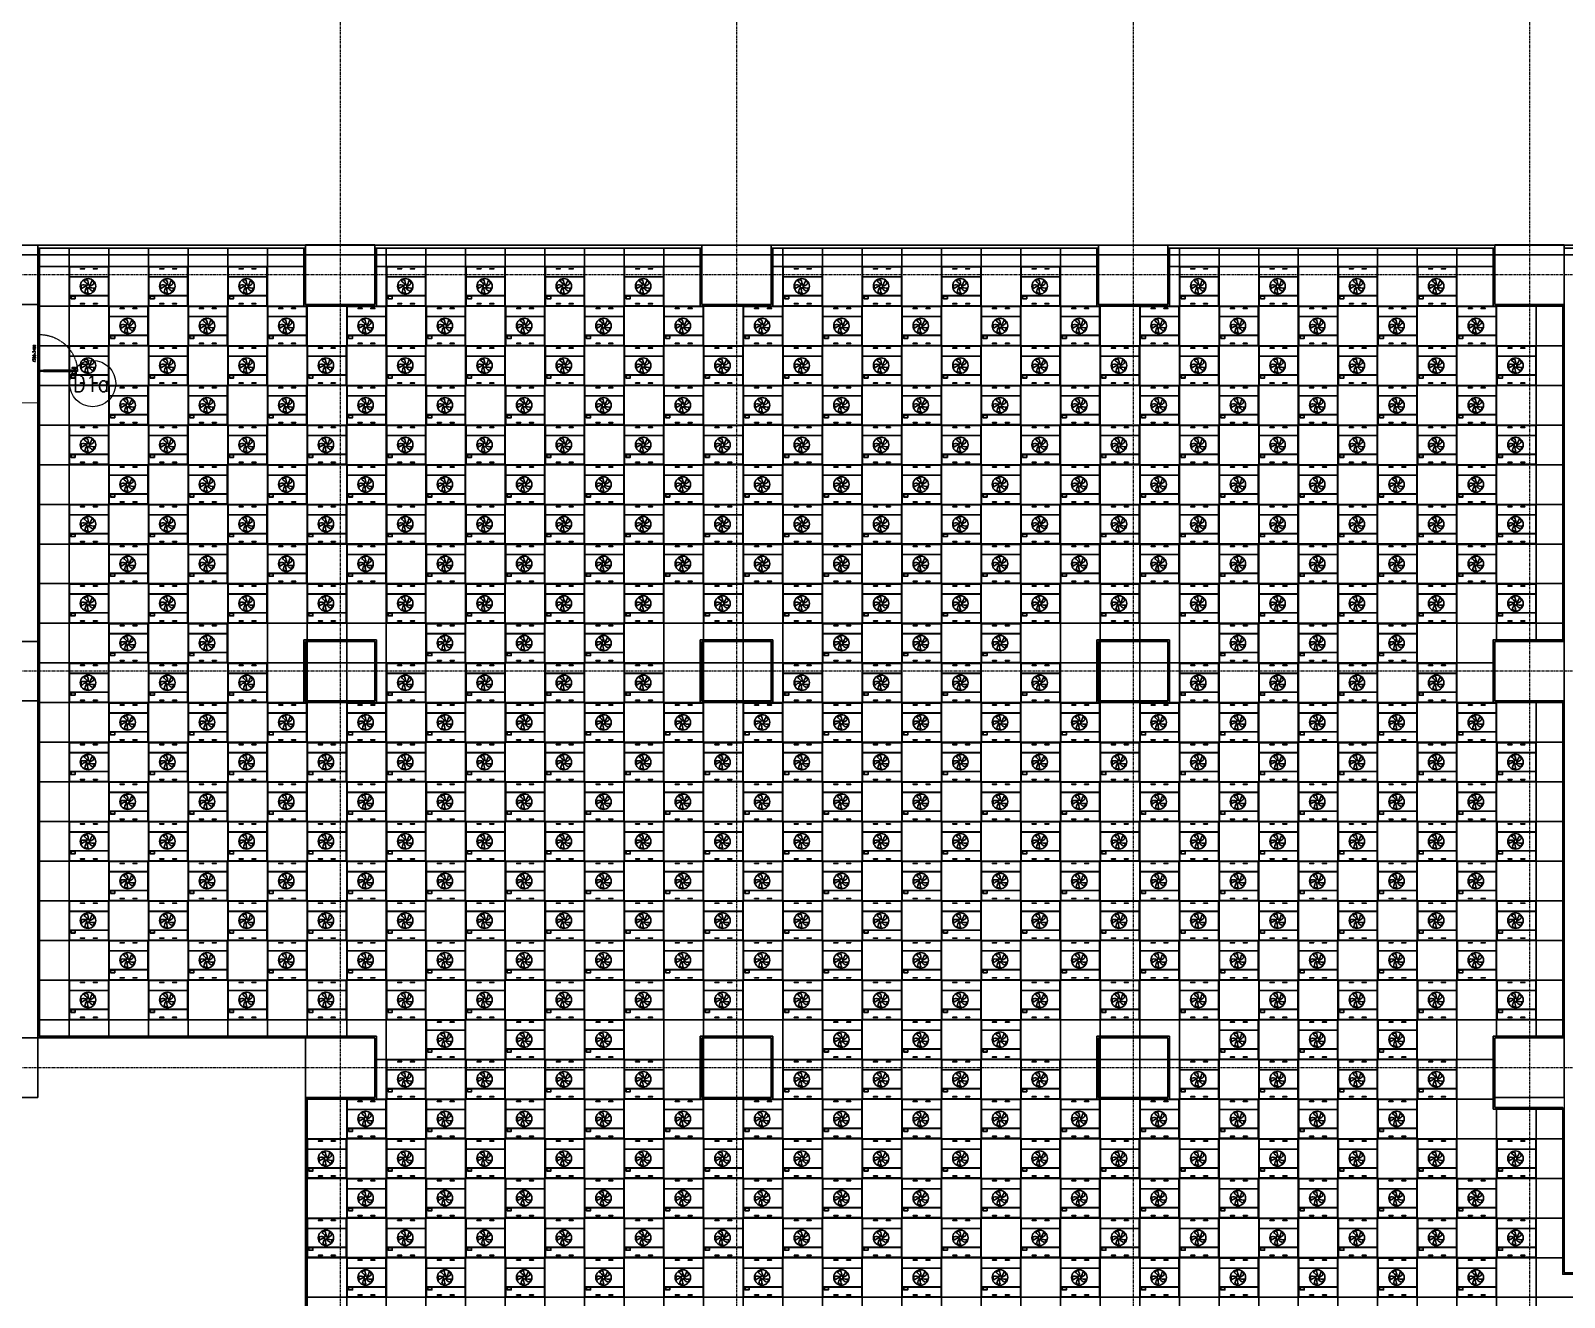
# Model space of a CAD drawing. Extents: x -15449 to 597104, y -1239737 to 53667.
# Drawn here: x 229965 to 276378, y -236752 to -198415 of the extents above; entities that cross this region are included whole.
import ezdxf
from ezdxf.enums import TextEntityAlignment as Align

# ---------------------------------------------------------------- set-up
doc = ezdxf.new("R2010")
doc.units = 0
doc.header["$LTSCALE"] = 8
doc.linetypes.add('188K-SM-03-F10-ARCH-PA-Y2257103$0$AP5A-SM-03-F20-ARCH-PA-Y2230801+Y2230803$0$ALL-PA-TXT-Y2221201$0$DASHED', pattern=[19.05, 12.7, -6.35])
doc.linetypes.add('IDA - Grid Line', pattern=[3500, 2000, -500, 500, -500])
doc.layers.get('0').update_dxf_attribs({"color": 1, "linetype": 'CONTINUOUS'})
for name, color, linetype in [('000_CTCI_CSA', 7, 'CONTINUOUS'), ('1', 1, 'CONTINUOUS'), ('AC-DD', 3, 'CONTINUOUS'), ('Ceiling FL+5000', 150, 'CONTINUOUS')]:
    doc.layers.add(name, color=color, linetype=linetype)
doc.layers.add('A-_ANOTGRID_E', color=7, linetype='CONTINUOUS', lineweight=9)
doc.layers.add('Block - Cargo Lift_dwg', color=7, linetype='CONTINUOUS', lineweight=9, true_color=0x767676)
doc.styles.add('188K-SM-03-F10-ARCH-PA-Y2257103$0$AP5A-SM-03-F20-ARCH-PA-Y2230801+Y2230803$0$ALL-PA-TXT-Y2221201$0$Standard', font='txt.shx', dxfattribs={"bigfont": 'chineset.shx'})
doc.styles.add('188K-SM-03-F10-ARCH-PA-Y2257103$0$Standard', font='txt.shx', dxfattribs={"bigfont": 'chineset.shx'})

# ---------------------------------------------------------------- blocks, each defined once
blk = doc.blocks.new('column grid')
at = {"color": 252, "elevation": 0}
for points in [[(-70654.4, -10339.2), (-68554.4, -10339.2), (-68554.4, -12139.2), (-70654.4, -12139.2)], [(-60454.4, -10338.8), (-58354.4, -10338.8), (-58354.4, -12138.8), (-60454.4, -12138.8)], [(-48454.4, -10339.3), (-46354.4, -10339.3), (-46354.4, -12139.3), (-48454.4, -12139.3)], [(-36454.4, -10339.4), (-34354.4, -10339.4), (-34354.4, -12139.4), (-36454.4, -12139.4)], [(-24454.4, -10338.8), (-22354.4, -10338.8), (-22354.4, -12138.8), (-24454.4, -12138.8)], [(-70654.4, -22339.2), (-68554.4, -22339.2), (-68554.4, -24139.2), (-70654.4, -24139.2)], [(-60454.4, -22338.8), (-58354.4, -22338.8), (-58354.4, -24138.8), (-60454.4, -24138.8)], [(-48454.4, -22339.3), (-46354.4, -22339.3), (-46354.4, -24139.3), (-48454.4, -24139.3)], [(-36454.4, -22339.4), (-34354.4, -22339.4), (-34354.4, -24139.4), (-36454.4, -24139.4)], [(-24454.4, -22338.8), (-22354.4, -22338.8), (-22354.4, -24138.8), (-24454.4, -24138.8)], [(-70654.4, -34339.2), (-68554.4, -34339.2), (-68554.4, -36139.2), (-70654.4, -36139.2)], [(-60454.4, -34338.8), (-58354.4, -34338.8), (-58354.4, -36138.8), (-60454.4, -36138.8)], [(-48454.4, -34339.3), (-46354.4, -34339.3), (-46354.4, -36139.3), (-48454.4, -36139.3)], [(-36454.4, -34339.4), (-34354.4, -34339.4), (-34354.4, -36139.4), (-36454.4, -36139.4)], [(-24454.4, -34338.8), (-22354.4, -34338.8), (-22354.4, -36138.8), (-24454.4, -36138.8)]]:
    blk.add_lwpolyline(points, close=True, dxfattribs=at)
at = {"layer": 'A-_ANOTGRID_E', "color": 8, "linetype": 'IDA - Grid Line', "ltscale": 0.005, "true_color": 0x808080}
for p, q in [((-59404.4, 9427, 0), (-59404.4, -120414.2, 0)), ((-47404.4, 9427, 0), (-47404.4, -120414.2, 0)), ((-35404.4, 9427, 0), (-35404.4, -120414.2, 0)), ((-23404.4, 9427, 0), (-23404.4, -120414.2, 0)), ((29680.4, -11238.8, 0), (-104784.6, -11238.8, 0)), ((29680.4, -23238.8, 0), (-104784.6, -23238.8, 0)), ((29680.4, -35238.8, 0), (-104784.6, -35238.8, 0))]:
    blk.add_line(p, q, dxfattribs=at)
blk = doc.blocks.new('CTCI_Building Footprint and Grid')
at = {"layer": '000_CTCI_CSA', "color": 8}
for p, q in [((1907397, -876372, 0), (1977296, -876373, 0)), ((1907697, -876672, 0), (1976996, -876673, 0))]:
    blk.add_line(p, q, dxfattribs=at)
at = {"color": 252}
blk.add_blockref('column grid', (1987651, -866033, 0), dxfattribs=at)
blk = doc.blocks.new('188K-SM-03-F10-ARCH-PA-Y2257103$0$AP5A-SM-03-F20-ARCH-PA-Y2230801+Y2230803$0$把手GMT水平鎖')
blk.add_lwpolyline([(24, 8), (-24, 8), (-24, 0), (24, 0)], close=True)
blk.add_lwpolyline([(-11, 0), (-11, -40), (-10, -54, 0.327495), (-4, -62, 0.089847), (104, -64, 1.144881), (99, -45, -0.137079), (16, -45, -0.349357), (11, -40), (11, 0)], format="xyb")
blk = doc.blocks.new('188K-SM-03-F10-ARCH-PA-Y2257103$0$單開庫板門-1200x2400(水平把手)')
at = {"ltscale": 0.1}
for p, q in [((26008.6, -11403.6), (26004.5, -11403.6)), ((26004.5, -11403.6), (26004.5, -11414.1)), ((26004.5, -11414.1), (26004.5, -11415.3)), ((26004.5, -11414.1), (26008.6, -11414.1)), ((26004.5, -11415.4), (26004.6, -11415.5)), ((26008.6, -11414), (26004.6, -11414)), ((26004.6, -11414.3), (26004.6, -11414.2)), ((26004.6, -11415.3), (26004.6, -11414.5)), ((26004.7, -11414.1), (26006.5, -11414.1)), ((26005.1, -11414.4), (26004.7, -11414.4)), ((26004.7, -11414.5), (26005.1, -11414.5)), ((26004.7, -11414.5), (26004.7, -11506)), ((26004.7, -11506), (26004.7, -11414.5)), ((26004.7, -11414.5), (26004.7, -11414.5)), ((26004.7, -11415.4), (26004.7, -11415.3)), ((26005.2, -11414.4), (26005.2, -11414.4)), ((26006.5, -11414.1), (26006.6, -11414.1)), ((26006.6, -11414.1), (26006.6, -11414.1)), ((26006.6, -11414.1), (26008.4, -11414.1)), ((26008.4, -11414.4), (26008, -11414.4)), ((26008, -11414.4), (26008, -11414.4)), ((26008, -11414.5), (26008.4, -11414.5)), ((26008.4, -11506), (26008.4, -11414.5)), ((26008.4, -11414.5), (26008.4, -11414.5)), ((26008.4, -11414.5), (26008.4, -11506)), ((26008.4, -11415.3), (26008.4, -11415.4)), ((26008.5, -11414.2), (26008.5, -11414.3)), ((26008.5, -11414.5), (26008.5, -11415.3)), ((26008.5, -11415.5), (26008.6, -11415.4)), ((26008.6, -11414.1), (26008.6, -11403.6)), ((26008.6, -11415.3), (26008.6, -11414.1)), ((26008.6, -11506.4), (26004.5, -11506.4)), ((26004.5, -11506.4), (26004.5, -11518)), ((26004.7, -11506), (26004.7, -11506)), ((26008.4, -11506), (26008.4, -11506)), ((26008.6, -11518), (26008.6, -11506.4)), ((25999.5, -11519.7), (25999.5, -11523.2)), ((26002.5, -11519.1), (26000, -11519.1)), ((26000, -11523.7), (26002.4, -11523.7)), ((26002.4, -11523.7), (26004.1, -11522.6)), ((26002.9, -11518.5), (26002.6, -11518.5)), ((26002.6, -11518.5), (26002.6, -11521)), ((26002.6, -11521.9), (26002.6, -11519.3)), ((26002.6, -11521), (26002.9, -11521)), ((26003.4, -11521.9), (26002.6, -11521.9)), ((26002.9, -11521), (26002.9, -11518.5)), ((26003.3, -11522.2), (26003.3, -11522)), ((26003.3, -11522), (26003.4, -11522)), ((26004, -11522.2), (26003.3, -11522.2)), ((26008.3, -11517.5), (26003.6, -11517.5)), ((26003.6, -11517.5), (26003.6, -11517.7)), ((26003.6, -11517.7), (26008.3, -11517.7)), ((26004.1, -11521.9), (26003.9, -11521.9)), ((26003.9, -11522), (26004, -11522)), ((26004, -11522), (26004, -11522.2)), ((26004.2, -11522.4), (26004.2, -11521.9)), ((26004.5, -11518), (26008.6, -11518)), ((26008.3, -11517.7), (26008.3, -11517.5)), ((26114.8, -11521.9), (26115.1, -11521.9)), ((26114.8, -11522.4), (26114.8, -11521.9)), ((26114.9, -11522), (26114.9, -11522.2)), ((26115.1, -11522), (26114.9, -11522)), ((26114.9, -11522.2), (26115.7, -11522.2)), ((26116.6, -11523.7), (26114.9, -11522.6)), ((26115.5, -11521.9), (26116.3, -11521.9)), ((26115.7, -11522), (26115.5, -11522)), ((26115.7, -11522.2), (26115.7, -11522)), ((26116.3, -11521.9), (26116.3, -11519.3)), ((26116.5, -11519.1), (26119, -11519.1)), ((26119, -11523.7), (26116.6, -11523.7)), ((26119.5, -11519.7), (26119.5, -11523.2))]:
    blk.add_line(p, q, dxfattribs=at)
blk.add_lwpolyline([(26006.6, -11506.4), (26006.5, -11506.3), (26004.7, -11506.3, -0.414214), (26004.6, -11506.3), (26004.6, -11506.1, -0.414214), (26004.7, -11506.1), (26005.1, -11506.1, 0.414214), (26005.2, -11506.1), (26005.2, -11506, 0.414214), (26005.1, -11506), (26004.7, -11506, -0.414214), (26004.6, -11506), (26004.6, -11505.2, -0.414214), (26004.7, -11505.2), (26004.7, -11505.2, 0.414214), (26004.7, -11505.2), (26004.7, -11505, 0.72636), (26004.6, -11505), (26004.5, -11505.1, 0.158507), (26004.5, -11505.2), (26004.5, -11506.4, 0.414214), (26004.6, -11506.5), (26008.6, -11506.5, 0.414214), (26008.6, -11506.4), (26008.6, -11505.2, 0.158507), (26008.6, -11505.1), (26008.5, -11505, 0.72636), (26008.4, -11505), (26008.4, -11505.2, 0.414214), (26008.5, -11505.2, -0.414214), (26008.5, -11505.2), (26008.5, -11506, -0.414214), (26008.4, -11506), (26008, -11506, 0.414214), (26008, -11506), (26008, -11506.1, 0.414214), (26008, -11506.1), (26008.4, -11506.1, -0.414214), (26008.5, -11506.1), (26008.5, -11506.3, -0.414214), (26008.4, -11506.3), (26006.6, -11506.3)], format="xyb", close=True, dxfattribs=at)
for points in [[(25999.5, -11518.9), (25999.5, -11523.9)], [(26119.5, -11518.9), (26119.5, -11523.9)]]:
    blk.add_lwpolyline(points)
for centre, radius, start, end in [((26004.6, -11414.1), 0.0313, 90, 180), ((26004.6, -11415.3), 0.0313, 180, 216.0274), ((26004.7, -11414.2), 0.0313, 90, 180), ((26004.7, -11414.3), 0.0313, 180, 270), ((26004.7, -11414.5), 0.0313, 90, 180), ((26004.7, -11415.3), 0.0209, 180, 270), ((26004.7, -11415.4), 0.0313, 216.0274, 360), ((26004.7, -11415.3), 0.0209, 360, 90), ((26005.1, -11414.4), 0.0313, 270, 0), ((26005.1, -11414.4), 0.0313, 0, 90), ((26008, -11414.4), 0.0313, 90, 180), ((26008, -11414.4), 0.0313, 180, 270), ((26008.4, -11414.2), 0.0313, 360, 90), ((26008.4, -11414.3), 0.0313, 270, 0), ((26008.4, -11414.5), 0.0313, 0, 90), ((26008.5, -11415.3), 0.0209, 90, 180), ((26008.5, -11415.4), 0.0313, 180, 323.9726), ((26008.5, -11415.3), 0.0209, 270, 360), ((26008.6, -11414.1), 0.0313, 360, 90), ((26008.6, -11415.3), 0.0313, 323.9726, 360)]:
    blk.add_arc(centre, radius, start, end, dxfattribs=at)
at = {"linetype": '188K-SM-03-F10-ARCH-PA-Y2257103$0$AP5A-SM-03-F20-ARCH-PA-Y2230801+Y2230803$0$ALL-PA-TXT-Y2221201$0$DASHED', "ltscale": 0.01}
blk.add_arc((26001.1, -11518.7), 115.3, 359.8531, 85.8135, dxfattribs=at)
at = {"ltscale": 0.1}
for centre, major_axis, start_param, end_param in [((26000, -11519.7), (0.369, -0.369), 2.356194, 3.926991), ((26000, -11523.2), (-0.369, -0.369), 5.497787, 7.068583), ((26002.5, -11519.3), (0.111, -0.111), 7.068583, 8.63938), ((26003.4, -11521.9), (-0.0369, -0.0369), 0.785398, 3.926991), ((26003.9, -11521.9), (-0.0369, -0.0369), 3.926991, 7.068583), ((26004.1, -11521.9), (0.0369, -0.0369), 7.068583, 8.63938), ((26003.9, -11522.4), (0.221, -0.221), 6.162283, 7.068583), ((26114.8, -11521.9), (-0.0369, -0.0369), -2.356194, -0.785398), ((26115.1, -11522.4), (-0.221, -0.221), -0.785398, 0.120903), ((26115.1, -11521.9), (0.0369, -0.0369), -0.785398, 2.356194), ((26115.5, -11521.9), (0.0369, -0.0369), 2.356194, 5.497787), ((26116.5, -11519.3), (-0.111, -0.111), -2.356194, -0.785398), ((26119, -11519.7), (-0.369, -0.369), 2.356194, 3.926991), ((26119, -11523.2), (0.369, -0.369), -0.785398, 0.785398)]:
    blk.add_ellipse(centre, major_axis=major_axis, ratio=1, start_param=start_param, end_param=end_param, dxfattribs=at)
at = {"ltscale": 0.1, "extrusion": (0, 0, -1)}
blk.add_ellipse((26003.1, -11517.9), major_axis=(-0.516, 0.516), ratio=1, start_param=5.497787, end_param=11.780972, dxfattribs=at)
at = {"ltscale": 5}
for p, xscale, yscale, zscale, rotation in [((26003.6, -11408.9), 0.1058823529319317, 0.1058823529319317, 0.1058823529319317, 270), ((26009.5, -11408.9), -0.1058823529319317, 0.1058823529396357, 0.1058823529411765, 90)]:
    blk.add_blockref('188K-SM-03-F10-ARCH-PA-Y2257103$0$AP5A-SM-03-F20-ARCH-PA-Y2230801+Y2230803$0$把手GMT水平鎖', p, dxfattribs=dict(at, xscale=xscale, yscale=yscale, zscale=zscale, rotation=rotation))
at = {"color": 8, "ltscale": 0.1, "style": '188K-SM-03-F10-ARCH-PA-Y2257103$0$AP5A-SM-03-F20-ARCH-PA-Y2230801+Y2230803$0$ALL-PA-TXT-Y2221201$0$Standard', "width": 0.85}
blk.add_text('1200*2400', height=8, dxfattribs=at).set_placement((26058.4, -11534.4), align=Align.MIDDLE_CENTER)
blk = doc.blocks.new('FFU-2000')
at = {"layer": 'AC-DD', "color": 6}
for p, q in [((0, 1175), (562, 1175)), ((0, 0), (0, 1175)), ((454, 1121), (333, 1121)), ((454, 1113), (333, 1113)), ((721, 1121), (842, 1121)), ((721, 1113), (842, 1113)), ((1175, 875), (0, 875)), ((1175, 870), (0, 870)), ((0, 305), (1175, 305)), ((0, 300), (1175, 300)), ((562, 0), (0, 0)), ((454, 62), (333, 62)), ((454, 54), (333, 54)), ((721, 62), (842, 62)), ((721, 54), (842, 54))]:
    blk.add_line(p, q, dxfattribs=at)
for points in [[(-12, 1188), (1188, 1188), (1188, -12), (-12, -12)], [(0, 0), (1175, 0), (1175, 1175), (0, 1175)], [(167, 288), (45, 288), (45, 210), (167, 210)]]:
    blk.add_lwpolyline(points, close=True, dxfattribs=at)
for centre, radius in [((560, 588), 233), ((560, 588), 49.2), ((75, 214), 2.87), ((105, 214), 2.87), ((135, 214), 2.87)]:
    blk.add_circle(centre, radius, dxfattribs=at)
for centre, radius, start, end in [((333, 1117), 3.92, 90, 270), ((454, 1117), 3.92, 270, 90), ((721, 1117), 3.92, 90, 270), ((842, 1117), 3.92, 270, 90), ((467, 573), 115, 154.0706, 209.7056), ((418, 313), 315, 71.6702, 99.9682), ((607, 230), 373, 104.9499, 129.9361), ((518, 671), 115, 82.0706, 137.7056), ((234, 432), 373, 32.9499, 57.9361), ((777, 368), 315, 143.6702, 171.9682), ((255, 637), 315, 359.6702, 27.9682), ((915, 522), 373, 176.9499, 201.9361), ((836, 726), 315, 215.6702, 243.9682), ((732, 905), 373, 248.9499, 273.9361), ((311, 849), 373, 320.9499, 345.9361), ((513, 892), 315, 287.6702, 315.9682), ((626, 653), 115, 10.0706, 65.7056), ((643, 545), 115, 298.0706, 353.7056), ((333, 58), 3.92, 90, 270), ((454, 58), 3.92, 270, 90), ((545, 495), 115, 226.0706, 281.7056), ((721, 58), 3.92, 90, 270), ((842, 58), 3.92, 270, 90)]:
    blk.add_arc(centre, radius, start, end, dxfattribs=at)

msp = doc.modelspace()

# ---------------------------------------------------------------- linework, layer by layer
at = {"layer": '1', "color": 8, "true_color": 0x808080}
for p, q in [((231128.3145, -205002.1718, 0), (231128.3145, -228902.1709, 0)), ((232328.3145, -205002.1718, 0), (232328.3145, -228902.1709, 0)), ((233528.3145, -205002.1718, 0), (233528.3145, -228902.1709, 0)), ((234728.3145, -205002.1718, 0), (234728.3145, -228902.1709, 0)), ((235928.3145, -205002.1718, 0), (235928.3145, -228902.1709, 0)), ((237128.3145, -205002.1718, 0), (237128.3145, -228902.1709, 0)), ((240728.3145, -205002.5644, 0), (240728.3145, -252852.1709, 0)), ((241928.3145, -205002.5644, 0), (241928.3145, -252852.1709, 0)), ((243128.3145, -205002.5644, 0), (243128.3145, -252852.1709, 0)), ((244328.3145, -205002.5644, 0), (244328.3145, -252852.1709, 0)), ((245528.3145, -205002.5644, 0), (245528.3145, -252852.1709, 0)), ((246728.3145, -205002.5644, 0), (246728.3145, -252852.1709, 0)), ((247928.3145, -205002.5644, 0), (247928.3145, -252852.1709, 0)), ((249128.3145, -205002.5644, 0), (249128.3145, -252852.1709, 0)), ((252728.3145, -205002.5644, 0), (252728.3145, -286302.7469, 0)), ((253928.3145, -205002.5644, 0), (253928.3145, -286302.7469, 0)), ((255128.3145, -205002.5644, 0), (255128.3145, -286302.7469, 0)), ((256328.3145, -205002.5644, 0), (256328.3145, -286302.7469, 0)), ((257528.3145, -205002.5644, 0), (257528.3145, -286302.7469, 0)), ((258728.3145, -205002.5644, 0), (258728.3145, -290902.955, 0)), ((259928.3145, -205002.5644, 0), (259928.3145, -290902.955, 0)), ((261128.3145, -205002.5644, 0), (261128.3145, -290902.955, 0)), ((264728.3145, -205002.5644, 0), (264728.3145, -298402.1705, 0)), ((265928.3145, -205002.5644, 0), (265928.3145, -298402.1705, 0)), ((267128.3145, -205002.5644, 0), (267128.3145, -298402.1705, 0)), ((268328.3145, -205002.5644, 0), (268328.3145, -298402.1705, 0)), ((269528.3145, -205002.5644, 0), (269528.3145, -298402.1705, 0)), ((270728.3145, -205002.5644, 0), (270728.3145, -298402.1705, 0)), ((271928.3145, -205002.5644, 0), (271928.3145, -298402.1705, 0)), ((273128.3145, -205002.5644, 0), (273128.3145, -298402.1705, 0)), ((230178.3145, -205552.1709, 0), (238228.3145, -205552.1709, 0)), ((240428.3145, -205552.1709, 0), (250278.3145, -205552.1709, 0)), ((264428.3145, -205552.1709, 0), (274228.3145, -205552.1709, 0)), ((230178.3145, -206752.1709, 0), (276328.3145, -206752.1709, 0)), ((238328.3145, -206752.1709, 0), (238328.3145, -228902.1709, 0)), ((239528.3145, -206752.1709, 0), (239528.3145, -228902.1709, 0)), ((250328.3145, -206702.7469, 0), (250328.3145, -252852.1709, 0)), ((251528.3145, -206702.7469, 0), (251528.3145, -252852.1709, 0)), ((262328.3145, -206752.1709, 0), (262328.3145, -288852.8143, 0)), ((263528.3145, -206752.1709, 0), (263528.3145, -288852.8143, 0)), ((274328.3145, -206752.1709, 0), (274328.3145, -216852.1709, 0)), ((275528.3145, -206752.1709, 0), (275528.3145, -216852.1709, 0)), ((230178.3145, -207952.1709, 0), (276328.3145, -207952.1709, 0)), ((230178.3145, -209152.1709, 0), (276328.3145, -209152.1709, 0)), ((230178.3145, -210352.1709, 0), (276328.3145, -210352.1709, 0)), ((230178.3145, -211552.1709, 0), (276328.3145, -211552.1709, 0)), ((230178.3145, -212752.1709, 0), (276328.3145, -212752.1709, 0)), ((230178.3145, -213952.1709, 0), (276328.3145, -213952.1709, 0)), ((230178.3145, -215152.1709, 0), (276328.3145, -215152.1709, 0)), ((230178.3145, -216352.1709, 0), (276328.3145, -216352.1709, 0)), ((230178.3145, -217552.1709, 0), (274228.3145, -217552.1709, 0)), ((230178.3145, -218752.1709, 0), (276328.3145, -218752.1709, 0)), ((274328.3145, -218752.1709, 0), (274328.3145, -228852.1709, 0)), ((275528.3145, -218752.1709, 0), (275528.3145, -228852.1709, 0)), ((230178.3145, -219952.1709, 0), (276328.3145, -219952.1709, 0)), ((230178.3145, -221152.1709, 0), (276328.3145, -221152.1709, 0)), ((230178.3145, -222352.1709, 0), (276328.3145, -222352.1709, 0)), ((230178.3145, -223552.1709, 0), (276328.3145, -223552.1709, 0)), ((230178.3145, -224752.1709, 0), (276328.3145, -224752.1709, 0)), ((230178.3145, -225952.1709, 0), (276328.3145, -225952.1709, 0)), ((230178.3145, -227152.1709, 0), (276328.3145, -227152.1709, 0)), ((230178.3145, -228352.1709, 0), (276328.3145, -228352.1709, 0)), ((240378.3145, -229552.1709, 0), (274228.3145, -229552.1709, 0)), ((238278.3145, -230752.1709, 0), (274228.3145, -230752.1709, 0)), ((239528.3145, -230702.1709, 0), (239528.3145, -240852.1709, 0)), ((274328.3145, -231052.1709, 0), (274328.3145, -297002.7469, 0)), ((275528.3145, -231052.1709, 0), (275528.3145, -297002.7469, 0)), ((238278.3145, -231952.1709, 0), (276328.3145, -231952.1709, 0)), ((238278.3145, -233152.1709, 0), (276328.3145, -233152.1709, 0)), ((238278.3145, -234352.1709, 0), (276328.3145, -234352.1709, 0)), ((238278.3145, -235552.1709, 0), (276328.3145, -235552.1709, 0)), ((238278.3145, -236752.1709, 0), (286227.9329, -236752.1709, 0))]:
    msp.add_line(p, q, dxfattribs=at)
at = {"layer": '1', "color": 2}
msp.add_line((252378.3145, -205552.1709, 0), (262228.3145, -205552.1709, 0), dxfattribs=at)
at = {"layer": 'Block - Cargo Lift_dwg', "lineweight": -3}
for p, q in [((238277.8676, -204902.5644, 0), (230177.8676, -204902.5644, 0)), ((238277.8676, -205002.5644, 0), (230177.8676, -205002.5644, 0)), ((230178.3145, -205002.1718, 0), (230178.3145, -228902.1709, 0)), ((230178.3145, -205002.1718, 0), (230178.3145, -228902.1709, 0)), ((230228.3145, -205002.1718, 0), (230228.3145, -228852.1709, 0)), ((230228.3145, -205002.1718, 0), (230228.3145, -228852.1709, 0)), ((238228.3145, -206752.1709, 0), (238228.3145, -205002.1718, 0)), ((238278.3145, -206702.1709, 0), (238278.3145, -205002.1718, 0)), ((250277.8676, -204902.5644, 0), (240377.8676, -204902.5644, 0)), ((250277.8676, -205002.5644, 0), (240377.8676, -205002.5644, 0)), ((240378.3145, -205002.1718, 0), (240378.3145, -206702.1709, 0)), ((240428.3145, -205002.1718, 0), (240428.3145, -206752.1709, 0)), ((250228.3145, -206752.7469, 0), (250228.3145, -205002.1718, 0)), ((250278.3145, -206702.7469, 0), (250278.3145, -205002.1718, 0)), ((262277.8676, -204902.5644, 0), (252377.8676, -204902.5644, 0)), ((262277.8676, -205002.5644, 0), (252377.8676, -205002.5644, 0)), ((252378.3145, -205002.1718, 0), (252378.3145, -206702.7469, 0)), ((252428.3145, -205002.1718, 0), (252428.3145, -206752.7469, 0)), ((262228.3145, -206752.8143, 0), (262228.3145, -205002.1718, 0)), ((262278.3145, -206702.8143, 0), (262278.3145, -205002.1718, 0)), ((274277.8676, -204902.5644, 0), (264377.8676, -204902.5644, 0)), ((274277.8676, -205002.5644, 0), (264377.8676, -205002.5644, 0)), ((264378.3145, -205002.1718, 0), (264378.3145, -206702.8143, 0)), ((264428.3145, -205002.1718, 0), (264428.3145, -206752.8143, 0)), ((274228.3145, -206752.1709, 0), (274228.3145, -205002.1718, 0)), ((274278.3145, -206702.1709, 0), (274278.3145, -205002.1718, 0)), ((286277.8676, -204902.5644, 0), (276377.8676, -204902.5644, 0)), ((286277.8676, -205002.5644, 0), (276377.8676, -205002.5644, 0)), ((240428.3145, -206752.1709, 0), (238228.3145, -206752.1709, 0)), ((240378.3145, -206702.1709, 0), (238278.3145, -206702.1709, 0)), ((252428.3145, -206752.7469, 0), (250228.3145, -206752.7469, 0)), ((252378.3145, -206702.7469, 0), (250278.3145, -206702.7469, 0)), ((264428.3145, -206752.8143, 0), (262228.3145, -206752.8143, 0)), ((264378.3145, -206702.8143, 0), (262278.3145, -206702.8143, 0)), ((276378.3145, -206752.1709, 0), (274228.3145, -206752.1709, 0)), ((276378.3145, -206702.1709, 0), (274278.3145, -206702.1709, 0)), ((276328.3145, -206702.1709, 0), (276328.3145, -216852.1709, 0)), ((276378.3145, -206702.1709, 0), (276378.3145, -216852.1709, 0)), ((240428.3145, -216851.5948, 0), (238228.3145, -216851.5948, 0)), ((238228.3145, -216851.5948, 0), (238228.3145, -218752.1709, 0)), ((240378.3145, -216901.5948, 0), (238278.3145, -216901.5948, 0)), ((238278.3145, -216901.5948, 0), (238278.3145, -218702.1709, 0)), ((240378.3145, -218702.1709, 0), (240378.3145, -216901.5948, 0)), ((240428.3145, -218752.1709, 0), (240428.3145, -216851.5948, 0)), ((252428.3145, -216852.1709, 0), (250228.3145, -216852.1709, 0)), ((250228.3145, -216852.1709, 0), (250228.3145, -218752.7469, 0)), ((252378.3145, -216902.1709, 0), (250278.3145, -216902.1709, 0)), ((250278.3145, -216902.1709, 0), (250278.3145, -218702.7469, 0)), ((252378.3145, -218702.7469, 0), (252378.3145, -216902.1709, 0)), ((252428.3145, -218752.7469, 0), (252428.3145, -216852.1709, 0)), ((264428.3145, -216852.1709, 0), (262228.3145, -216852.1709, 0)), ((262228.3145, -216852.1709, 0), (262228.3145, -218752.8143, 0)), ((264378.3145, -216902.1709, 0), (262278.3145, -216902.1709, 0)), ((262278.3145, -216902.1709, 0), (262278.3145, -218702.8143, 0)), ((264378.3145, -218702.8143, 0), (264378.3145, -216902.1709, 0)), ((264428.3145, -218752.8143, 0), (264428.3145, -216852.1709, 0)), ((276378.3145, -216852.1709, 0), (274228.3145, -216852.1709, 0)), ((274228.3145, -216852.1709, 0), (274228.3145, -218752.1709, 0)), ((276378.3145, -216902.1709, 0), (274278.3145, -216902.1709, 0)), ((274278.3145, -216902.1709, 0), (274278.3145, -218702.1709, 0)), ((238228.3145, -218752.1709, 0), (240428.3145, -218752.1709, 0)), ((238278.3145, -218702.1709, 0), (240378.3145, -218702.1709, 0)), ((250228.3145, -218752.7469, 0), (252428.3145, -218752.7469, 0)), ((250278.3145, -218702.7469, 0), (252378.3145, -218702.7469, 0)), ((262228.3145, -218752.8143, 0), (264428.3145, -218752.8143, 0)), ((262278.3145, -218702.8143, 0), (264378.3145, -218702.8143, 0)), ((274228.3145, -218752.1709, 0), (276378.3145, -218752.1709, 0)), ((274278.3145, -218702.1709, 0), (276378.3145, -218702.1709, 0)), ((276328.3145, -218752.1709, 0), (276328.3145, -228902.1709, 0)), ((276378.3145, -218752.1709, 0), (276378.3145, -228902.1709, 0)), ((230178.3145, -228902.1709, 0), (240378.3145, -228902.1709, 0)), ((230178.3145, -228902.1709, 0), (240378.3145, -228902.1709, 0)), ((230228.3145, -228852.1709, 0), (240428.3145, -228852.1709, 0)), ((230228.3145, -228852.1709, 0), (240428.3145, -228852.1709, 0)), ((240378.3145, -228902.1709, 0), (240378.3145, -230702.1709, 0)), ((240378.3145, -228902.1709, 0), (240378.3145, -230702.1709, 0)), ((240428.3145, -228852.1709, 0), (240428.3145, -230752.1709, 0)), ((240428.3145, -228852.1709, 0), (240428.3145, -230752.1709, 0)), ((252428.3145, -228852.1709, 0), (250228.3145, -228852.1709, 0)), ((250228.3145, -228852.1709, 0), (250228.3145, -230752.7469, 0)), ((252378.3145, -228902.1709, 0), (250278.3145, -228902.1709, 0)), ((250278.3145, -228902.1709, 0), (250278.3145, -230702.7469, 0)), ((252378.3145, -230702.7469, 0), (252378.3145, -228902.1709, 0)), ((252428.3145, -230752.7469, 0), (252428.3145, -228852.1709, 0)), ((264428.3145, -228852.2383, 0), (262228.3145, -228852.2383, 0)), ((262228.3145, -228852.2383, 0), (262228.3145, -230752.8143, 0)), ((264378.3145, -228902.2383, 0), (262278.3145, -228902.2383, 0)), ((262278.3145, -228902.2383, 0), (262278.3145, -230702.8143, 0)), ((264378.3145, -230702.8143, 0), (264378.3145, -228902.2383, 0)), ((264428.3145, -230752.8143, 0), (264428.3145, -228852.2383, 0)), ((276328.3145, -228852.1709, 0), (274228.3145, -228852.1709, 0)), ((274228.3145, -228852.1709, 0), (274228.3145, -231052.1709, 0)), ((276328.3145, -228902.1709, 0), (274278.3145, -228902.1709, 0)), ((274278.3145, -228902.1709, 0), (274278.3145, -231002.1709, 0)), ((240378.3145, -230702.1709, 0), (238278.3145, -230702.1709, 0)), ((238278.3145, -230702.1709, 0), (238278.3145, -240902.1709, 0)), ((240378.3145, -230702.1709, 0), (238278.3145, -230702.1709, 0)), ((238278.3145, -230702.1709, 0), (238278.3145, -240902.1709, 0)), ((240428.3145, -230752.1709, 0), (238328.3145, -230752.1709, 0)), ((238328.3145, -230752.1709, 0), (238328.3145, -240902.1709, 0)), ((240428.3145, -230752.1709, 0), (238328.3145, -230752.1709, 0)), ((238328.3145, -230752.1709, 0), (238328.3145, -240902.1709, 0)), ((250228.3145, -230752.7469, 0), (252428.3145, -230752.7469, 0)), ((250278.3145, -230702.7469, 0), (252378.3145, -230702.7469, 0)), ((262228.3145, -230752.8143, 0), (264428.3145, -230752.8143, 0)), ((262278.3145, -230702.8143, 0), (264378.3145, -230702.8143, 0)), ((274228.3145, -231052.1709, 0), (276328.3145, -231052.1709, 0)), ((274278.3145, -231002.1709, 0), (276328.3145, -231002.1709, 0)), ((276328.3145, -231002.1709, 0), (276328.3145, -236052.1709, 0)), ((276328.3145, -236052.1709, 0), (286228.3145, -236052.1709, 0))]:
    msp.add_line(p, q, dxfattribs=at)
at = {"layer": 'Block - Cargo Lift_dwg', "color": 8, "true_color": 0x808080}
msp.add_line((230177.8676, -228902.5634, 0), (235577.4226, -228902.5634, 0), dxfattribs=at)
at = {"layer": 'Block - Cargo Lift_dwg', "color": 8, "ltscale": 0.1, "true_color": 0x808080, "elevation": 0}
msp.add_lwpolyline([(230178.3145, -228902.6222), (230178.3145, -205202.2366), (276378.3145, -205202.496), (276377.8676, -236002.5634), (286277.8676, -236002.5634), (286277.8676, -271202.5634), (295877.8648, -271202.5634), (295877.8475, -291002.1708), (295878.3144, -291008.8377), (295878.3145, -298502.1705), (250278.3145, -298502.1705), (250278.3145, -252902.7469), (238278.3145, -252902.1709), (238277.8676, -228902.5634), (230177.8676, -228902.5634)], dxfattribs=at)
at = {"layer": 'Block - Cargo Lift_dwg', "color": 8, "true_color": 0x808080, "elevation": 0}
for points in [[(288077.8676, -205202.5618), (276377.8659, -205202.5297), (276377.8676, -236002.5634), (286277.8676, -236002.5634), (286277.8676, -271202.5634), (295877.8615, -271202.5634), (295876.8381, -291002.1708), (305478.3156, -291002.1792), (307278.3128, -291002.1792), (307278.316, -276902.1718), (301578.0066, -276902.1718), (301578.0066, -265204.3622), (297678.3128, -265200.7646), (297678.3161, -228902.5644), (287178.6881, -228902.5684), (287178.698, -220692.4827), (288077.8657, -220692.4869), (288077.8676, -205202.5618)], [(222578.3127, -216900.565), (222578.3123, -237453.3125), (228077.8672, -237453.3125), (228077.8676, -255702.4585), (238736.0877, -264902.1709), (240377.8676, -264902.5644), (240378.191, -285752.4673), (250277.753, -285752.4653), (250277.8676, -255002.5634), (250277.8676, -252902.5634), (238277.8676, -252902.5634), (238277.8676, -228902.5634), (230177.8676, -228902.5634), (230177.8676, -209675.4624), (218478.3276, -209720.4671), (218478.3487, -216902.5581), (222578.3127, -216900.565), (222578.3127, -216900.565)]]:
    msp.add_lwpolyline(points, dxfattribs=at)
at = {"layer": 'Block - Cargo Lift_dwg', "color": 8, "true_color": 0x808080}
msp.add_circle((231841.3398, -209095.9079, 0), 700, dxfattribs=at)
at = {"layer": 'Ceiling FL+5000', "elevation": 0}
for points in [[(230228.3145, -205002.1718), (230228.3145, -228852.1709), (240428.3145, -228852.1709), (240428.3145, -230752.1709), (238328.3145, -230752.1709), (238328.3145, -240852.1709)], [(286227.9329, -236052.1709), (276328.3145, -236052.1709), (276328.3145, -231052.1709), (274228.3145, -231052.1709), (274228.3145, -228852.1709), (276328.3145, -228852.1709), (276328.3145, -218752.1709), (274228.3145, -218752.1709), (274228.3145, -216852.1709), (276328.3145, -216852.1709), (276328.3145, -206752.1709), (274228.3145, -206752.1709), (274228.3145, -205002.5644), (264428.3145, -205002.5644), (264428.3145, -206752.8143), (262228.3145, -206752.8143), (262228.3145, -205002.5644), (252428.3145, -205002.5644), (252428.3145, -206752.7469), (250228.3145, -206752.7469), (250228.3145, -205002.5644), (240428.3145, -205002.5644), (240428.3145, -206752.1709), (238228.3145, -206752.1709), (238228.3145, -205002.1718), (230228.3145, -205002.1718)]]:
    msp.add_lwpolyline(points, dxfattribs=at)
at = {"layer": 'Ceiling FL+5000', "color": 8, "true_color": 0x808080, "elevation": 0}
for points in [[(230228.3145, -205002.1718), (230228.3145, -228852.1709), (240428.3145, -228852.1709), (240428.3145, -230752.1709), (238328.3145, -230752.1709), (238328.3145, -240852.1709), (240428.3145, -240852.1709), (240428.3145, -242752.1709), (238328.3145, -242752.1709)], [(286227.9329, -236052.1709), (276328.3145, -236052.1709), (276328.3145, -231052.1709), (274228.3145, -231052.1709), (274228.3145, -228852.1709), (276328.3145, -228852.1709), (276328.3145, -218752.1709), (274228.3145, -218752.1709), (274228.3145, -216852.1709), (276328.3145, -216852.1709), (276328.3145, -206752.1709), (274228.3145, -206752.1709), (274228.3145, -205002.5644), (264428.3145, -205002.5644), (264428.3145, -206752.8143), (262228.3145, -206752.8143), (262228.3145, -205002.5644), (252428.3145, -205002.5644), (252428.3145, -206752.7469), (250228.3145, -206752.7469), (250228.3145, -205002.5644), (240428.3145, -205002.5644), (240428.3145, -206752.1709), (238228.3145, -206752.1709), (238228.3145, -205002.1718), (230228.3145, -205002.1718)]]:
    msp.add_lwpolyline(points, dxfattribs=at)

# ---------------------------------------------------------------- block references
at = {"layer": '000_CTCI_CSA', "color": 2}
msp.add_blockref('CTCI_Building Footprint and Grid', (-1688918.33, 671469.6085, 0), dxfattribs=at)
at = {"layer": 'AC-DD'}
for p in [(231140.8145, -206739.6709, 0), (233540.8145, -206739.6709, 0), (235940.8145, -206739.6709, 0), (240740.8145, -206739.6709, 0), (243140.8145, -206739.6709, 0), (245540.8145, -206739.6709, 0), (247940.8145, -206739.6709, 0), (252740.8145, -206739.6709, 0), (255140.8145, -206739.6709, 0), (257540.8145, -206739.6709, 0), (259940.8145, -206739.6709, 0), (264740.8145, -206739.6709, 0), (267140.8145, -206739.6709, 0), (269540.8145, -206739.6709, 0), (271940.8145, -206739.6709, 0), (232340.8145, -207939.6709, 0), (234740.8145, -207939.6709, 0), (237140.8145, -207939.6709, 0), (239540.8145, -207939.6709, 0), (241940.8145, -207939.6709, 0), (244340.8145, -207939.6709, 0), (246740.8145, -207939.6709, 0), (249140.8145, -207939.6709, 0), (251540.8145, -207939.6709, 0), (253940.8145, -207939.6709, 0), (256340.8145, -207939.6709, 0), (258740.8145, -207939.6709, 0), (261140.8145, -207939.6709, 0), (263540.8145, -207939.6709, 0), (265940.8145, -207939.6709, 0), (268340.8145, -207939.6709, 0), (270740.8145, -207939.6709, 0), (273140.8145, -207939.6709, 0), (231140.8145, -209139.6709, 0), (233540.8145, -209139.6709, 0), (235940.8145, -209139.6709, 0), (238340.8145, -209139.6709, 0), (240740.8145, -209139.6709, 0), (243140.8145, -209139.6709, 0), (245540.8145, -209139.6709, 0), (247940.8145, -209139.6709, 0), (250340.8145, -209139.6709, 0), (252740.8145, -209139.6709, 0), (255140.8145, -209139.6709, 0), (257540.8145, -209139.6709, 0), (259940.8145, -209139.6709, 0), (262340.8145, -209139.6709, 0), (264740.8145, -209139.6709, 0), (267140.8145, -209139.6709, 0), (269540.8145, -209139.6709, 0), (271940.8145, -209139.6709, 0), (274340.8145, -209139.6709, 0), (232340.8145, -210339.6709, 0), (234740.8145, -210339.6709, 0), (237140.8145, -210339.6709, 0), (239540.8145, -210339.6709, 0), (241940.8145, -210339.6709, 0), (244340.8145, -210339.6709, 0), (246740.8145, -210339.6709, 0), (249140.8145, -210339.6709, 0), (251540.8145, -210339.6709, 0), (253940.8145, -210339.6709, 0), (256340.8145, -210339.6709, 0), (258740.8145, -210339.6709, 0), (261140.8145, -210339.6709, 0), (263540.8145, -210339.6709, 0), (265940.8145, -210339.6709, 0), (268340.8145, -210339.6709, 0), (270740.8145, -210339.6709, 0), (273140.8145, -210339.6709, 0), (231140.8145, -211539.6709, 0), (233540.8145, -211539.6709, 0), (235940.8145, -211539.6709, 0), (238340.8145, -211539.6709, 0), (240740.8145, -211539.6709, 0), (243140.8145, -211539.6709, 0), (245540.8145, -211539.6709, 0), (247940.8145, -211539.6709, 0), (250340.8145, -211539.6709, 0), (252740.8145, -211539.6709, 0), (255140.8145, -211539.6709, 0), (257540.8145, -211539.6709, 0), (259940.8145, -211539.6709, 0), (262340.8145, -211539.6709, 0), (264740.8145, -211539.6709, 0), (267140.8145, -211539.6709, 0), (269540.8145, -211539.6709, 0), (271940.8145, -211539.6709, 0), (274340.8145, -211539.6709, 0), (232340.8145, -212739.6709, 0), (234740.8145, -212739.6709, 0), (237140.8145, -212739.6709, 0), (239540.8145, -212739.6709, 0), (241940.8145, -212739.6709, 0), (244340.8145, -212739.6709, 0), (246740.8145, -212739.6709, 0), (249140.8145, -212739.6709, 0), (251540.8145, -212739.6709, 0), (253940.8145, -212739.6709, 0), (256340.8145, -212739.6709, 0), (258740.8145, -212739.6709, 0), (261140.8145, -212739.6709, 0), (263540.8145, -212739.6709, 0), (265940.8145, -212739.6709, 0), (268340.8145, -212739.6709, 0), (270740.8145, -212739.6709, 0), (273140.8145, -212739.6709, 0), (231140.8145, -213939.6709, 0), (233540.8145, -213939.6709, 0), (235940.8145, -213939.6709, 0), (238340.8145, -213939.6709, 0), (240740.8145, -213939.6709, 0), (243140.8145, -213939.6709, 0), (245540.8145, -213939.6709, 0), (247940.8145, -213939.6709, 0), (250340.8145, -213939.6709, 0), (252740.8145, -213939.6709, 0), (255140.8145, -213939.6709, 0), (257540.8145, -213939.6709, 0), (259940.8145, -213939.6709, 0), (262340.8145, -213939.6709, 0), (264740.8145, -213939.6709, 0), (267140.8145, -213939.6709, 0), (269540.8145, -213939.6709, 0), (271940.8145, -213939.6709, 0), (274340.8145, -213939.6709, 0), (232340.8145, -215139.6709, 0), (234740.8145, -215139.6709, 0), (237140.8145, -215139.6709, 0), (239540.8145, -215139.6709, 0), (241940.8145, -215139.6709, 0), (244340.8145, -215139.6709, 0), (246740.8145, -215139.6709, 0), (249140.8145, -215139.6709, 0), (251540.8145, -215139.6709, 0), (253940.8145, -215139.6709, 0), (256340.8145, -215139.6709, 0), (258740.8145, -215139.6709, 0), (261140.8145, -215139.6709, 0), (263540.8145, -215139.6709, 0), (265940.8145, -215139.6709, 0), (268340.8145, -215139.6709, 0), (270740.8145, -215139.6709, 0), (273140.8145, -215139.6709, 0), (231140.8145, -216339.6709, 0), (233540.8145, -216339.6709, 0), (235940.8145, -216339.6709, 0), (238340.8145, -216339.6709, 0), (240740.8145, -216339.6709, 0), (243140.8145, -216339.6709, 0), (245540.8145, -216339.6709, 0), (247940.8145, -216339.6709, 0), (250340.8145, -216339.6709, 0), (252740.8145, -216339.6709, 0), (255140.8145, -216339.6709, 0), (257540.8145, -216339.6709, 0), (259940.8145, -216339.6709, 0), (262340.8145, -216339.6709, 0), (264740.8145, -216339.6709, 0), (267140.8145, -216339.6709, 0), (269540.8145, -216339.6709, 0), (271940.8145, -216339.6709, 0), (274340.8145, -216339.6709, 0), (232340.8145, -217539.6709, 0), (234740.8145, -217539.6709, 0), (241940.8145, -217539.6709, 0), (244340.8145, -217539.6709, 0), (246740.8145, -217539.6709, 0), (253940.8145, -217539.6709, 0), (256340.8145, -217539.6709, 0), (258740.8145, -217539.6709, 0), (265940.8145, -217539.6709, 0), (268340.8145, -217539.6709, 0), (270740.8145, -217539.6709, 0), (231140.8145, -218739.6709, 0), (233540.8145, -218739.6709, 0), (235940.8145, -218739.6709, 0), (240740.8145, -218739.6709, 0), (243140.8145, -218739.6709, 0), (245540.8145, -218739.6709, 0), (247940.8145, -218739.6709, 0), (252740.8145, -218739.6709, 0), (255140.8145, -218739.6709, 0), (257540.8145, -218739.6709, 0), (259940.8145, -218739.6709, 0), (264740.8145, -218739.6709, 0), (267140.8145, -218739.6709, 0), (269540.8145, -218739.6709, 0), (271940.8145, -218739.6709, 0), (232340.8145, -219939.6709, 0), (234740.8145, -219939.6709, 0), (237140.8145, -219939.6709, 0), (239540.8145, -219939.6709, 0), (241940.8145, -219939.6709, 0), (244340.8145, -219939.6709, 0), (246740.8145, -219939.6709, 0), (249140.8145, -219939.6709, 0), (251540.8145, -219939.6709, 0), (253940.8145, -219939.6709, 0), (256340.8145, -219939.6709, 0), (258740.8145, -219939.6709, 0), (261140.8145, -219939.6709, 0), (263540.8145, -219939.6709, 0), (265940.8145, -219939.6709, 0), (268340.8145, -219939.6709, 0), (270740.8145, -219939.6709, 0), (273140.8145, -219939.6709, 0), (231140.8145, -221139.6709, 0), (233540.8145, -221139.6709, 0), (235940.8145, -221139.6709, 0), (238340.8145, -221139.6709, 0), (240740.8145, -221139.6709, 0), (243140.8145, -221139.6709, 0), (245540.8145, -221139.6709, 0), (247940.8145, -221139.6709, 0), (250340.8145, -221139.6709, 0), (252740.8145, -221139.6709, 0), (255140.8145, -221139.6709, 0), (257540.8145, -221139.6709, 0), (259940.8145, -221139.6709, 0), (262340.8145, -221139.6709, 0), (264740.8145, -221139.6709, 0), (267140.8145, -221139.6709, 0), (269540.8145, -221139.6709, 0), (271940.8145, -221139.6709, 0), (274340.8145, -221139.6709, 0), (232340.8145, -222339.6709, 0), (234740.8145, -222339.6709, 0), (237140.8145, -222339.6709, 0), (239540.8145, -222339.6709, 0), (241940.8145, -222339.6709, 0), (244340.8145, -222339.6709, 0), (246740.8145, -222339.6709, 0), (249140.8145, -222339.6709, 0), (251540.8145, -222339.6709, 0), (253940.8145, -222339.6709, 0), (256340.8145, -222339.6709, 0), (258740.8145, -222339.6709, 0), (261140.8145, -222339.6709, 0), (263540.8145, -222339.6709, 0), (265940.8145, -222339.6709, 0), (268340.8145, -222339.6709, 0), (270740.8145, -222339.6709, 0), (273140.8145, -222339.6709, 0), (231140.8145, -223539.6709, 0), (233540.8145, -223539.6709, 0), (235940.8145, -223539.6709, 0), (238340.8145, -223539.6709, 0), (240740.8145, -223539.6709, 0), (243140.8145, -223539.6709, 0), (245540.8145, -223539.6709, 0), (247940.8145, -223539.6709, 0), (250340.8145, -223539.6709, 0), (252740.8145, -223539.6709, 0), (255140.8145, -223539.6709, 0), (257540.8145, -223539.6709, 0), (259940.8145, -223539.6709, 0), (262340.8145, -223539.6709, 0), (264740.8145, -223539.6709, 0), (267140.8145, -223539.6709, 0), (269540.8145, -223539.6709, 0), (271940.8145, -223539.6709, 0), (274340.8145, -223539.6709, 0), (232340.8145, -224739.6709, 0), (234740.8145, -224739.6709, 0), (237140.8145, -224739.6709, 0), (239540.8145, -224739.6709, 0), (241940.8145, -224739.6709, 0), (244340.8145, -224739.6709, 0), (246740.8145, -224739.6709, 0), (249140.8145, -224739.6709, 0), (251540.8145, -224739.6709, 0), (253940.8145, -224739.6709, 0), (256340.8145, -224739.6709, 0), (258740.8145, -224739.6709, 0), (261140.8145, -224739.6709, 0), (263540.8145, -224739.6709, 0), (265940.8145, -224739.6709, 0), (268340.8145, -224739.6709, 0), (270740.8145, -224739.6709, 0), (273140.8145, -224739.6709, 0), (231140.8145, -225939.6709, 0), (233540.8145, -225939.6709, 0), (235940.8145, -225939.6709, 0), (238340.8145, -225939.6709, 0), (240740.8145, -225939.6709, 0), (243140.8145, -225939.6709, 0), (245540.8145, -225939.6709, 0), (247940.8145, -225939.6709, 0), (250340.8145, -225939.6709, 0), (252740.8145, -225939.6709, 0), (255140.8145, -225939.6709, 0), (257540.8145, -225939.6709, 0), (259940.8145, -225939.6709, 0), (262340.8145, -225939.6709, 0), (264740.8145, -225939.6709, 0), (267140.8145, -225939.6709, 0), (269540.8145, -225939.6709, 0), (271940.8145, -225939.6709, 0), (274340.8145, -225939.6709, 0), (232340.8145, -227139.6709, 0), (234740.8145, -227139.6709, 0), (237140.8145, -227139.6709, 0), (239540.8145, -227139.6709, 0), (241940.8145, -227139.6709, 0), (244340.8145, -227139.6709, 0), (246740.8145, -227139.6709, 0), (249140.8145, -227139.6709, 0), (251540.8145, -227139.6709, 0), (253940.8145, -227139.6709, 0), (256340.8145, -227139.6709, 0), (258740.8145, -227139.6709, 0), (261140.8145, -227139.6709, 0), (263540.8145, -227139.6709, 0), (265940.8145, -227139.6709, 0), (268340.8145, -227139.6709, 0), (270740.8145, -227139.6709, 0), (273140.8145, -227139.6709, 0), (231140.8145, -228339.6709, 0), (233540.8145, -228339.6709, 0), (235940.8145, -228339.6709, 0), (238340.8145, -228339.6709, 0), (240740.8145, -228339.6709, 0), (243140.8145, -228339.6709, 0), (245540.8145, -228339.6709, 0), (247940.8145, -228339.6709, 0), (250340.8145, -228339.6709, 0), (252740.8145, -228339.6709, 0), (255140.8145, -228339.6709, 0), (257540.8145, -228339.6709, 0), (259940.8145, -228339.6709, 0), (262340.8145, -228339.6709, 0), (264740.8145, -228339.6709, 0), (267140.8145, -228339.6709, 0), (269540.8145, -228339.6709, 0), (271940.8145, -228339.6709, 0), (274340.8145, -228339.6709, 0), (241940.8145, -229539.6709, 0), (244340.8145, -229539.6709, 0), (246740.8145, -229539.6709, 0), (253940.8145, -229539.6709, 0), (256340.8145, -229539.6709, 0), (258740.8145, -229539.6709, 0), (265940.8145, -229539.6709, 0), (268340.8145, -229539.6709, 0), (270740.8145, -229539.6709, 0), (240740.8145, -230739.6709, 0), (243140.8145, -230739.6709, 0), (245540.8145, -230739.6709, 0), (247940.8145, -230739.6709, 0), (252740.8145, -230739.6709, 0), (255140.8145, -230739.6709, 0), (257540.8145, -230739.6709, 0), (259940.8145, -230739.6709, 0), (264740.8145, -230739.6709, 0), (267140.8145, -230739.6709, 0), (269540.8145, -230739.6709, 0), (271940.8145, -230739.6709, 0), (239540.8145, -231939.6709, 0), (241940.8145, -231939.6709, 0), (244340.8145, -231939.6709, 0), (246740.8145, -231939.6709, 0), (249140.8145, -231939.6709, 0), (251540.8145, -231939.6709, 0), (253940.8145, -231939.6709, 0), (256340.8145, -231939.6709, 0), (258740.8145, -231939.6709, 0), (261140.8145, -231939.6709, 0), (263540.8145, -231939.6709, 0), (265940.8145, -231939.6709, 0), (268340.8145, -231939.6709, 0), (270740.8145, -231939.6709, 0), (238340.8145, -233139.6709, 0), (240740.8145, -233139.6709, 0), (243140.8145, -233139.6709, 0), (245540.8145, -233139.6709, 0), (247940.8145, -233139.6709, 0), (250340.8145, -233139.6709, 0), (252740.8145, -233139.6709, 0), (255140.8145, -233139.6709, 0), (257540.8145, -233139.6709, 0), (259940.8145, -233139.6709, 0), (262340.8145, -233139.6709, 0), (264740.8145, -233139.6709, 0), (267140.8145, -233139.6709, 0), (269540.8145, -233139.6709, 0), (271940.8145, -233139.6709, 0), (274340.8145, -233139.6709, 0), (239540.8145, -234339.6709, 0), (241940.8145, -234339.6709, 0), (244340.8145, -234339.6709, 0), (246740.8145, -234339.6709, 0), (249140.8145, -234339.6709, 0), (251540.8145, -234339.6709, 0), (253940.8145, -234339.6709, 0), (256340.8145, -234339.6709, 0), (258740.8145, -234339.6709, 0), (261140.8145, -234339.6709, 0), (263540.8145, -234339.6709, 0), (265940.8145, -234339.6709, 0), (268340.8145, -234339.6709, 0), (270740.8145, -234339.6709, 0), (273140.8145, -234339.6709, 0), (238340.8145, -235539.6709, 0), (240740.8145, -235539.6709, 0), (243140.8145, -235539.6709, 0), (245540.8145, -235539.6709, 0), (247940.8145, -235539.6709, 0), (250340.8145, -235539.6709, 0), (252740.8145, -235539.6709, 0), (255140.8145, -235539.6709, 0), (257540.8145, -235539.6709, 0), (259940.8145, -235539.6709, 0), (262340.8145, -235539.6709, 0), (264740.8145, -235539.6709, 0), (267140.8145, -235539.6709, 0), (269540.8145, -235539.6709, 0), (271940.8145, -235539.6709, 0), (274340.8145, -235539.6709, 0), (239540.8145, -236739.6709, 0), (241940.8145, -236739.6709, 0), (244340.8145, -236739.6709, 0), (246740.8145, -236739.6709, 0), (249140.8145, -236739.6709, 0), (251540.8145, -236739.6709, 0), (253940.8145, -236739.6709, 0), (256340.8145, -236739.6709, 0), (258740.8145, -236739.6709, 0), (261140.8145, -236739.6709, 0), (263540.8145, -236739.6709, 0), (265940.8145, -236739.6709, 0), (268340.8145, -236739.6709, 0), (270740.8145, -236739.6709, 0), (273140.8145, -236739.6709, 0)]:
    msp.add_blockref('FFU-2000', p, dxfattribs=at)
at = {"layer": 'Block - Cargo Lift_dwg', "color": 8, "true_color": 0x808080, "xscale": -10.00000000000569, "yscale": 10.00000000000569, "zscale": 10.00000000000569, "rotation": 270}
msp.add_blockref('188K-SM-03-F10-ARCH-PA-Y2257103$0$單開庫板門-1200x2400(水平把手)', (345417.1889, -468777.3613, 0), dxfattribs=at)

# ---------------------------------------------------------------- texts
at = {"layer": 'Block - Cargo Lift_dwg', "color": 8, "true_color": 0x808080, "style": '188K-SM-03-F10-ARCH-PA-Y2257103$0$Standard', "width": 0.85}
msp.add_text('D1a', height=500, dxfattribs=at).set_placement((231797.3428, -209095.9079, 0), align=Align.MIDDLE)

doc.saveas('drawing.dxf')
